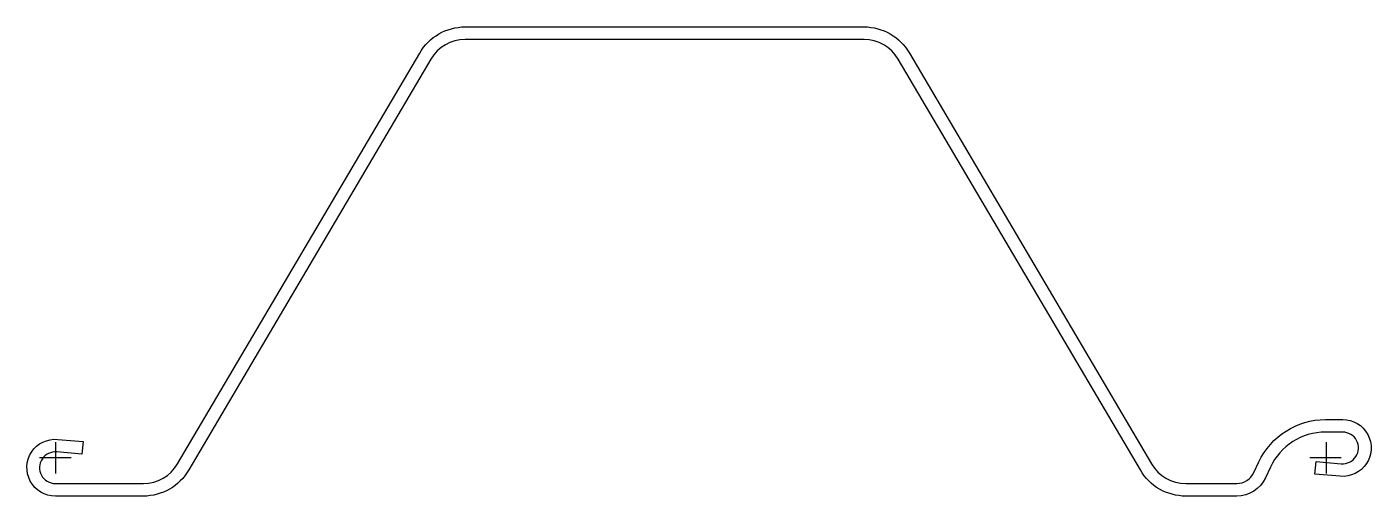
# Model space of a CAD drawing. Header units: millimetres. Extents: x -18 to 833, y -24 to 273.
import ezdxf

# ---------------------------------------------------------------- set-up
doc = ezdxf.new("R2010")
doc.units = ezdxf.units.MM
doc.header["$LTSCALE"] = 0.2

msp = doc.modelspace()

# ---------------------------------------------------------------- linework, layer by layer
at = {"flags": 128}
msp.add_lwpolyline([(747.51, -24.25), (715.19, -24.25, -0.267949), (686.51, -7.7), (533.32, 252.38, 0.265612), (511.68, 264.75), (259.23, 264.75, 0.265612), (237.6, 252.38), (84.4, -7.7, -0.267949), (55.72, -24.25), (0, -24.25, -1.044614), (1.57, 11.68), (17.51, 10.29), (16.81, 2.32), (0.87, 3.71, 1.044614), (0, -16.25), (55.72, -16.25, 0.265612), (77.36, -3.88), (230.56, 256.2, -0.267949), (259.23, 272.75), (511.68, 272.75, -0.267949), (540.35, 256.2), (693.55, -3.88, 0.265613), (715.19, -16.25), (747.51, -16.25, 0.291473), (758.39, -9.32), (761.52, -2.6, -0.291473), (803.67, 24.25), (814.52, 24.25, -1.044614), (812.95, -11.68), (797.01, -10.29), (797.71, -2.32), (813.65, -3.71, 1.044614), (814.52, 16.25), (803.67, 16.25, 0.291473), (768.77, -5.98), (765.64, -12.7, -0.291473)], format="xyb", close=True, dxfattribs=at)
at = {"layer": 'DEFPOINTS'}
for p, q in [((0, 10), (0, -10)), ((804, 10), (804, -10)), ((10, 0), (-10, 0)), ((813.67, 0), (793.67, 0))]:
    msp.add_line(p, q, dxfattribs=at)

doc.saveas('drawing.dxf')
